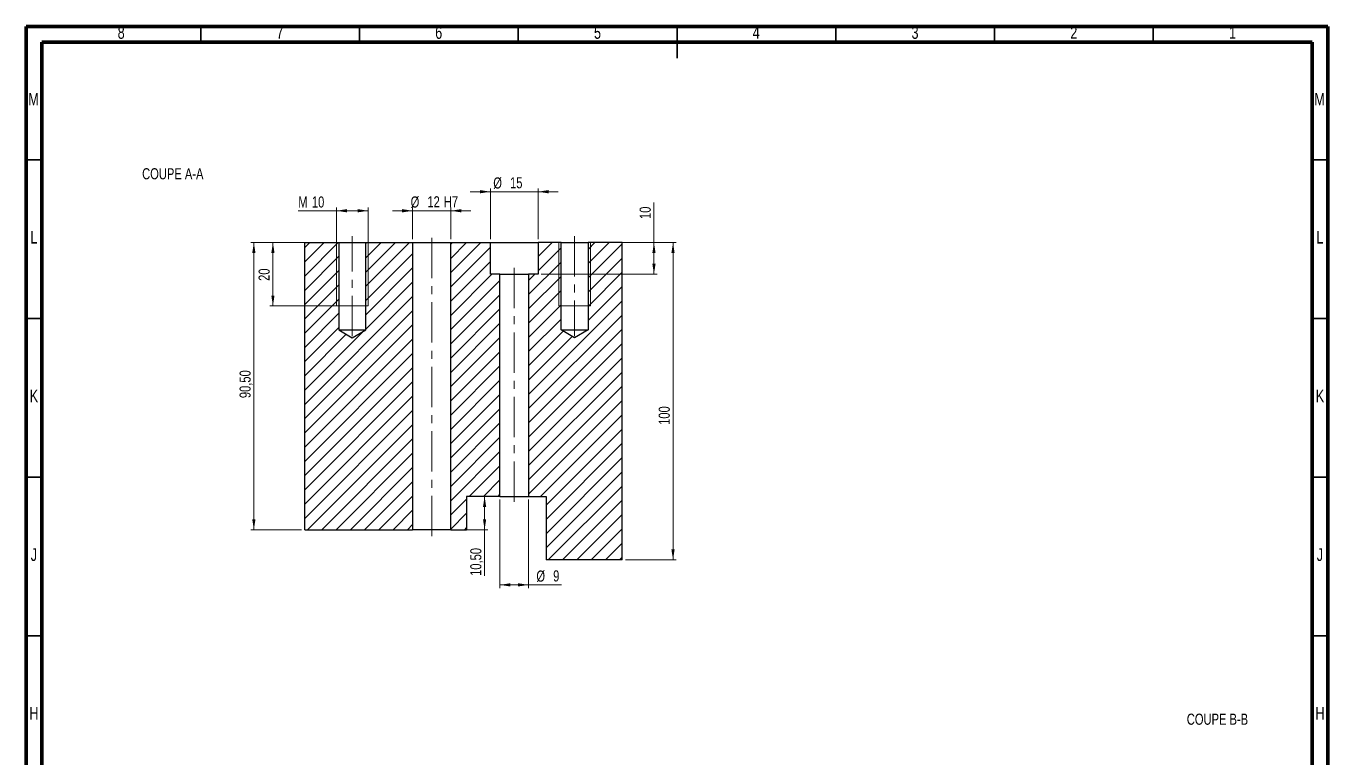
# Model space of a CAD drawing. Header units: millimetres. Extents: x 5 to 415, y 5 to 589.
# Drawn here: x 5 to 415, y 358.5 to 589.1 of the extents above; entities that cross this region are included whole.
import ezdxf

# ---------------------------------------------------------------- set-up
doc = ezdxf.new("R2010")
doc.units = ezdxf.units.MM
doc.linetypes.add('CENTERX2', pattern=[20.32, 12.7, -2.54, 2.54, -2.54])
doc.styles.add('SLDTEXTSTYLE0', font='TXT', dxfattribs={"width": 0.75})
doc.dimstyles.new('SLDDIMSTYLE2', dxfattribs={"dimtxt": 3.5, "dimasz": 3.302, "dimexe": 0, "dimexo": 0.0625, "dimgap": 0.875, "dimtad": 1, "dimrnd": 1e-09, "dimzin": 12, "dimdsep": 46, "dimtxsty": 'SLDTEXTSTYLE0', "dimsah": 1, "dimcen": 0.09, "dimadec": 0, "dimazin": 3, "dimtfac": 1, "dimtofl": 0, "dimtmove": 0, "dimatfit": 3, "dimfxl": 1, "dimfrac": 2, "dimtolj": 1, "dimtzin": 12, "dimarcsym": 0})
doc.dimstyles.new('SLDDIMSTYLE4', dxfattribs={"dimtxt": 3.5, "dimasz": 3.302, "dimexe": 0, "dimexo": 0.0625, "dimgap": 0.875, "dimtad": 1, "dimrnd": 1e-09, "dimzin": 12, "dimdsep": 46, "dimtxsty": 'SLDTEXTSTYLE0', "dimsah": 1, "dimcen": 0.09, "dimadec": 0, "dimazin": 3, "dimtfac": 1, "dimtmove": 0, "dimatfit": 0, "dimfxl": 1, "dimfrac": 2, "dimtolj": 1, "dimtzin": 12, "dimarcsym": 0})

# ---------------------------------------------------------------- blocks, each defined once
blk = doc.blocks.new('_D_35')
at = {"color": 7, "linetype": 'Continuous', "lineweight": 18}
for p, q in [((102.75, 530.92), (90.73, 530.92)), ((102.75, 501.92), (102.75, 531.92)), ((102.75, 530.92), (112.75, 530.92)), ((112.75, 501.92), (112.75, 531.92))]:
    blk.add_line(p, q, dxfattribs=at)
for points in [[(102.75, 530.92), (106.05, 530.41), (106.05, 531.43)], [(112.75, 530.92), (109.44, 531.43), (109.44, 530.41)]]:
    blk.add_solid(points, dxfattribs=at)
at = {"color": 7, "linetype": 'Continuous', "lineweight": 18, "char_height": 3.5, "attachment_point": 1, "style": 'SLDTEXTSTYLE0'}
for s, insert in [('M', (90.73, 535.43)), ('10', (95.02, 535.43))]:
    blk.add_mtext(s, dxfattribs=dict(at, insert=insert))
blk = doc.blocks.new('_D_36')
at = {"color": 7, "linetype": 'Continuous', "lineweight": 18}
for p, q in [((111.75, 520.92), (81.75, 520.92)), ((82.75, 520.92), (82.75, 500.92)), ((111.75, 500.92), (81.75, 500.92))]:
    blk.add_line(p, q, dxfattribs=at)
for points in [[(82.75, 520.92), (82.24, 517.62), (83.25, 517.62)], [(82.75, 500.92), (83.25, 504.22), (82.24, 504.22)]]:
    blk.add_solid(points, dxfattribs=at)
at = {"color": 7, "linetype": 'Continuous', "lineweight": 18, "insert": (78.23, 508.83), "char_height": 3.5, "attachment_point": 1, "rotation": 90, "style": 'SLDTEXTSTYLE0'}
blk.add_mtext('20', dxfattribs=at)
blk = doc.blocks.new('_D_37')
at = {"color": 7, "linetype": 'Continuous', "lineweight": 18}
for p, q in [((91.75, 520.92), (75.75, 520.92)), ((76.75, 430.42), (76.75, 520.92)), ((91.75, 430.42), (75.75, 430.42))]:
    blk.add_line(p, q, dxfattribs=at)
for points in [[(76.75, 520.92), (76.24, 517.62), (77.25, 517.62)], [(76.75, 430.42), (77.25, 433.72), (76.24, 433.72)]]:
    blk.add_solid(points, dxfattribs=at)
at = {"color": 7, "linetype": 'Continuous', "lineweight": 18, "insert": (72.23, 471.89), "char_height": 3.5, "attachment_point": 1, "rotation": 90, "style": 'SLDTEXTSTYLE0'}
blk.add_mtext('90,50', dxfattribs=at)
blk = doc.blocks.new('_D_38')
at = {"color": 7, "linetype": 'Continuous', "lineweight": 18}
for p, q in [((126.75, 530.92), (120.4, 530.92)), ((126.75, 521.92), (126.75, 531.92)), ((138.75, 530.92), (126.75, 530.92)), ((138.75, 521.92), (138.75, 531.92)), ((138.75, 530.92), (145.1, 530.92))]:
    blk.add_line(p, q, dxfattribs=at)
for points in [[(126.75, 530.92), (123.44, 531.43), (123.44, 530.41)], [(138.75, 530.92), (142.05, 530.41), (142.05, 531.43)]]:
    blk.add_solid(points, dxfattribs=at)
at = {"color": 7, "linetype": 'Continuous', "lineweight": 18, "char_height": 3.5, "attachment_point": 1, "style": 'SLDTEXTSTYLE0'}
for s, insert in [('%%c', (126.12, 535.43)), ('12', (131.4, 535.49)), ('H7', (136.57, 535.49))]:
    blk.add_mtext(s, dxfattribs=dict(at, insert=insert))
blk = doc.blocks.new('_D_39')
at = {"color": 7, "linetype": 'Continuous', "lineweight": 18}
for p, q in [((151.25, 521.92), (151.25, 537.92)), ((166.25, 521.92), (166.25, 537.92)), ((151.25, 536.92), (144.9, 536.92)), ((151.25, 536.92), (166.25, 536.92)), ((166.25, 536.92), (172.6, 536.92))]:
    blk.add_line(p, q, dxfattribs=at)
for points in [[(151.25, 536.92), (147.94, 537.43), (147.94, 536.41)], [(166.25, 536.92), (169.55, 536.41), (169.55, 537.43)]]:
    blk.add_solid(points, dxfattribs=at)
at = {"color": 7, "linetype": 'Continuous', "lineweight": 18, "char_height": 3.5, "attachment_point": 1, "style": 'SLDTEXTSTYLE0'}
for s, insert in [('%%c', (152.14, 541.43)), ('15', (157.42, 541.49))]:
    blk.add_mtext(s, dxfattribs=dict(at, insert=insert))
blk = doc.blocks.new('_D_40')
at = {"color": 7, "linetype": 'Continuous', "lineweight": 18}
for p, q in [((202.75, 520.92), (202.75, 533.51)), ((174.5, 520.92), (203.75, 520.92)), ((202.75, 520.92), (202.75, 510.92)), ((167.25, 510.92), (203.75, 510.92))]:
    blk.add_line(p, q, dxfattribs=at)
for points in [[(202.75, 520.92), (202.24, 517.62), (203.25, 517.62)], [(202.75, 510.92), (203.25, 514.22), (202.24, 514.22)]]:
    blk.add_solid(points, dxfattribs=at)
at = {"color": 7, "linetype": 'Continuous', "lineweight": 18, "insert": (198.23, 528.33), "char_height": 3.5, "attachment_point": 1, "rotation": 90, "style": 'SLDTEXTSTYLE0'}
blk.add_mtext('10', dxfattribs=at)
blk = doc.blocks.new('_D_41')
at = {"color": 7, "linetype": 'Continuous', "lineweight": 18}
for p, q in [((154.25, 439.92), (154.25, 412.06)), ((163.25, 439.92), (163.25, 412.06)), ((154.25, 413.06), (163.25, 413.06)), ((163.25, 413.06), (173.59, 413.06))]:
    blk.add_line(p, q, dxfattribs=at)
for points in [[(154.25, 413.06), (157.55, 412.55), (157.55, 413.57)], [(163.25, 413.06), (159.94, 413.57), (159.94, 412.55)]]:
    blk.add_solid(points, dxfattribs=at)
at = {"color": 7, "linetype": 'Continuous', "lineweight": 18, "char_height": 3.5, "attachment_point": 1, "style": 'SLDTEXTSTYLE0'}
for s, insert in [('%%c', (165.72, 417.57)), ('9', (171, 417.63))]:
    blk.add_mtext(s, dxfattribs=dict(at, insert=insert))
blk = doc.blocks.new('_D_42')
at = {"color": 7, "linetype": 'Continuous', "lineweight": 18}
for p, q in [((149.41, 440.92), (149.41, 430.42)), ((139.75, 430.42), (150.41, 430.42)), ((149.41, 430.42), (149.41, 415.89))]:
    blk.add_line(p, q, dxfattribs=at)
for points in [[(149.41, 440.92), (148.9, 437.62), (149.91, 437.62)], [(149.41, 430.42), (149.91, 433.72), (148.9, 433.72)]]:
    blk.add_solid(points, dxfattribs=at)
at = {"color": 7, "linetype": 'Continuous', "lineweight": 18, "insert": (144.89, 415.89), "char_height": 3.5, "attachment_point": 1, "rotation": 90, "style": 'SLDTEXTSTYLE0'}
blk.add_mtext('10,50', dxfattribs=at)
blk = doc.blocks.new('_D_43')
at = {"color": 7, "linetype": 'Continuous', "lineweight": 18}
for p, q in [((193.75, 520.92), (209.75, 520.92)), ((208.75, 420.92), (208.75, 520.92)), ((193.75, 420.92), (209.75, 420.92))]:
    blk.add_line(p, q, dxfattribs=at)
for points in [[(208.75, 520.92), (208.24, 517.62), (209.25, 517.62)], [(208.75, 420.92), (209.25, 424.22), (208.24, 424.22)]]:
    blk.add_solid(points, dxfattribs=at)
at = {"color": 7, "linetype": 'Continuous', "lineweight": 18, "insert": (204.23, 463.47), "char_height": 3.5, "attachment_point": 1, "rotation": 90, "style": 'SLDTEXTSTYLE0'}
blk.add_mtext('100', dxfattribs=at)

msp = doc.modelspace()

# ---------------------------------------------------------------- hatches: boundary and pattern name
at = {"linetype": 'Continuous', "lineweight": 18}
h = msp.add_hatch(dxfattribs=at)
h.set_pattern_fill('ANSI31', style=0)
h.paths.add_polyline_path([(103.496, 493.42), (103.496, 520.92), (92.746, 520.92), (92.746, 430.42), (126.746, 430.42), (126.746, 520.92), (111.996, 520.92), (111.996, 493.42), (107.746, 490.866)], flags=0)
h = msp.add_hatch(dxfattribs=at)
h.set_pattern_fill('ANSI31', style=0)
h.paths.add_polyline_path([(143.746, 440.92), (154.246, 440.92), (154.246, 510.92), (151.246, 510.92), (151.246, 520.92), (138.746, 520.92), (138.746, 430.42), (143.746, 430.42)], flags=0)
h = msp.add_hatch(dxfattribs=at)
h.set_pattern_fill('ANSI31', style=0)
h.paths.add_polyline_path([(168.746, 420.92), (192.746, 420.92), (192.746, 520.92), (181.996, 520.92), (181.996, 493.42), (177.746, 490.866), (173.496, 493.42), (173.496, 520.92), (166.246, 520.92), (166.246, 510.92), (163.246, 510.92), (163.246, 440.92), (168.746, 440.92)], flags=0)

# ---------------------------------------------------------------- linework, layer by layer
at = {"color": 7, "linetype": 'Continuous', "lineweight": 70}
for p, q in [((5, 5), (5, 589)), ((5, 589), (415, 589)), ((415, 589), (415, 5)), ((10, 10), (10, 584)), ((10, 584), (410, 584)), ((410, 584), (410, 10))]:
    msp.add_line(p, q, dxfattribs=at)
at = {"color": 7, "linetype": 'Continuous', "lineweight": 35}
for p, q in [((60, 584), (60, 589)), ((110, 584), (110, 589)), ((160, 584), (160, 589)), ((210, 589.001), (210, 578.999)), ((210, 584), (210, 589)), ((260, 584), (260, 589)), ((310, 584), (310, 589)), ((360, 584), (360, 589)), ((10, 547), (5, 547)), ((410, 547), (415, 547)), ((10, 497), (5, 497)), ((410, 497), (415, 497)), ((10, 447), (5, 447)), ((410, 447), (415, 447)), ((10, 397), (5, 397)), ((410, 397), (415, 397))]:
    msp.add_line(p, q, dxfattribs=at)
at = {"color": 7, "linetype": 'Continuous', "lineweight": 25}
for p, q in [((92.746, 520.92), (103.496, 520.92)), ((92.746, 430.42), (92.746, 520.92)), ((103.496, 520.92), (103.496, 493.42)), ((103.496, 520.92), (111.996, 520.92)), ((111.996, 493.42), (111.996, 520.92)), ((111.996, 520.92), (126.746, 520.92)), ((126.746, 520.92), (126.746, 430.42)), ((126.746, 520.92), (138.746, 520.92)), ((138.746, 430.42), (138.746, 520.92)), ((138.746, 520.92), (151.246, 520.92)), ((151.246, 510.92), (151.246, 520.92)), ((151.246, 520.92), (166.246, 520.92)), ((166.246, 520.92), (166.246, 510.92)), ((173.496, 520.92), (166.246, 520.92)), ((173.496, 493.42), (173.496, 520.92)), ((173.496, 520.92), (181.996, 520.92)), ((181.996, 520.92), (181.996, 493.42)), ((192.746, 520.92), (181.996, 520.92)), ((192.746, 420.92), (192.746, 520.92)), ((154.246, 510.92), (151.246, 510.92)), ((154.246, 440.92), (154.246, 510.92)), ((154.246, 510.92), (163.246, 510.92)), ((163.246, 510.92), (163.246, 440.92)), ((166.246, 510.92), (163.246, 510.92)), ((103.496, 493.42), (107.746, 490.866)), ((103.496, 493.42), (111.996, 493.42)), ((107.746, 490.866), (111.996, 493.42)), ((177.746, 490.866), (173.496, 493.42)), ((173.496, 493.42), (181.996, 493.42)), ((181.996, 493.42), (177.746, 490.866)), ((143.746, 440.92), (143.746, 430.42)), ((154.246, 440.92), (143.746, 440.92)), ((154.246, 440.92), (163.246, 440.92)), ((163.246, 440.92), (168.746, 440.92)), ((168.746, 440.92), (168.746, 420.92)), ((92.746, 430.42), (126.746, 430.42)), ((138.746, 430.42), (126.746, 430.42)), ((138.746, 430.42), (143.746, 430.42)), ((192.746, 420.92), (168.746, 420.92))]:
    msp.add_line(p, q, dxfattribs=at)
at = {"color": 7, "linetype": 'Continuous', "lineweight": 18}
for p, q in [((102.746, 520.92), (102.746, 500.92)), ((102.746, 520.92), (102.746, 500.92)), ((112.746, 520.92), (112.746, 500.92)), ((112.746, 520.92), (112.746, 500.92)), ((172.746, 520.92), (172.746, 500.92)), ((172.746, 520.92), (172.746, 500.92)), ((182.746, 520.92), (182.746, 500.92)), ((182.746, 520.92), (182.746, 500.92)), ((102.746, 500.92), (112.746, 500.92)), ((102.746, 500.92), (112.746, 500.92)), ((172.746, 500.92), (182.746, 500.92)), ((172.746, 500.92), (182.746, 500.92))]:
    msp.add_line(p, q, dxfattribs=at)
at = {"color": 7, "linetype": 'CENTERX2', "lineweight": 18}
for p, q in [((107.746, 491.42), (107.746, 522.92)), ((132.746, 428.42), (132.746, 522.92)), ((177.746, 522.92), (177.746, 491.42)), ((158.746, 512.92), (158.746, 438.92))]:
    msp.add_line(p, q, dxfattribs=at)

# ---------------------------------------------------------------- texts
at = {"color": 7, "linetype": 'Continuous', "lineweight": 0, "attachment_point": 2, "style": 'SLDTEXTSTYLE0'}
for s, insert, char_height in [('8', (34.96, 589.06), 3.969), ('7', (84.96, 589.06), 3.969), ('6', (134.96, 589.06), 3.969), ('5', (184.96, 589.06), 3.969), ('4', (234.96, 589.06), 3.969), ('3', (284.96, 589.06), 3.969), ('2', (334.96, 589.06), 3.969), ('1', (384.96, 589.06), 3.969), ('M', (7.362, 568.06), 3.969), ('M', (412.362, 568.06), 3.969), ('COUPE A-A', (51.221, 544.328), 3.5), ('L', (7.455, 524.56), 3.969), ('L', (412.455, 524.56), 3.969), ('K', (7.489, 474.56), 3.969), ('K', (412.489, 474.56), 3.969), ('J', (7.465, 424.56), 3.969), ('J', (412.465, 424.56), 3.969), ('H', (7.49, 374.56), 3.969), ('H', (412.49, 374.56), 3.969), ('COUPE B-B', (380.2, 372.489), 3.5)]:
    msp.add_mtext(s, dxfattribs=dict(at, insert=insert, char_height=char_height))

# ---------------------------------------------------------------- dimensions: what is measured, and where the dimension line sits
at = {"color": 7, "linetype": 'Continuous', "lineweight": 18}
for base, p1, p2, text, dimstyle, picture, middle in [((166.246, 536.92), (151.246, 520.92), (166.246, 520.92), '%%c<>', 'SLDDIMSTYLE4', '_D_39', (157.368, 536.92)), ((112.746, 530.92), (102.746, 500.92), (112.746, 500.92), 'M10<>', 'SLDDIMSTYLE2', '_D_35', (95.462, 530.92)), ((126.746, 530.92), (138.746, 520.92), (126.746, 520.92), '%%c<>H7', 'SLDDIMSTYLE4', '_D_38', (134.236, 530.92)), ((163.246, 413.062), (154.246, 440.92), (163.246, 440.92), '%%c<>', 'SLDDIMSTYLE2', '_D_41', (169.656, 413.062))]:
    dim = msp.add_linear_dim(base=base, p1=p1, p2=p2, text=text, dimstyle=dimstyle, dxfattribs=at)
    dim.commit()
    dim.dimension.update_dxf_attribs({"geometry": picture, "text_midpoint": middle, "dimtype": 160})
for base, p1, p2, dimstyle, picture, middle in [((202.746, 510.92), (173.496, 520.92), (166.246, 510.92), 'SLDDIMSTYLE2', '_D_40', (202.746, 530.92)), ((76.746, 520.92), (92.746, 430.42), (92.746, 520.92), 'SLDDIMSTYLE2', '_D_37', (76.746, 477.708)), ((82.746, 500.92), (112.746, 520.92), (112.746, 500.92), 'SLDDIMSTYLE4', '_D_36', (82.746, 511.415)), ((208.746, 520.92), (192.746, 420.92), (192.746, 520.92), 'SLDDIMSTYLE2', '_D_43', (208.746, 467.353)), ((149.406, 430.42), (143.746, 440.92), (138.746, 430.42), 'SLDDIMSTYLE2', '_D_42', (149.406, 421.713))]:
    dim = msp.add_linear_dim(base=base, p1=p1, p2=p2, angle=90, dimstyle=dimstyle, dxfattribs=at)
    dim.commit()
    dim.dimension.update_dxf_attribs({"geometry": picture, "text_midpoint": middle, "dimtype": 160})

doc.saveas('drawing.dxf')
